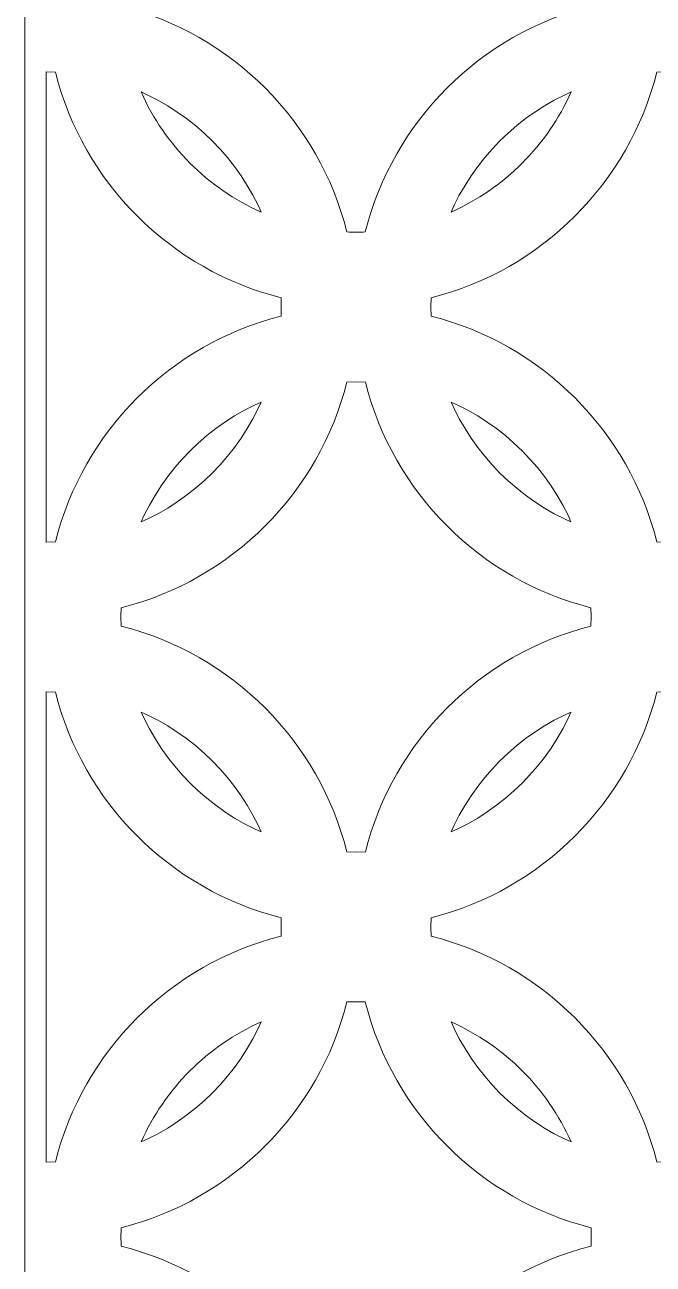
# Model space of a CAD drawing. Header units: centimetres. Extents: x -9.7 to 6.3, y -13.3 to 13.9.
# Drawn here: x -1.1 to 2.53, y -6.14 to 1.02 of the extents above; entities that cross this region are included whole.
import ezdxf

# ---------------------------------------------------------------- set-up
doc = ezdxf.new("R2010")
doc.units = ezdxf.units.CM
doc.header["$MEASUREMENT"] = 0
doc.layers.add('layer 1', color=7, linetype='Continuous')

msp = doc.modelspace()

# ---------------------------------------------------------------- linework, layer by layer
at = {"layer": 'layer 1', "color": 242, "lineweight": 9}
for points, knots in [([(-1.09965, 13.85674), (-1.09965, 13.85674), (6.30363, 13.85674), (6.30363, 13.85674), (6.30363, 13.85674), (6.30363, 13.85674), (6.30363, -13.28858), (6.30363, -13.28858), (6.30363, -13.28858), (6.30363, -13.28858), (-1.09965, -13.28858), (-1.09965, -13.28858), (-1.09965, -13.28858), (-1.09965, -13.28858), (-1.09965, 13.85674), (-1.09965, 13.85674)], [0, 0, 0, 0, 0.2, 0.2, 0.2, 0.2, 0.4, 0.4, 0.4, 0.4, 0.6, 0.6, 0.6, 0.6, 1, 1, 1, 1]), ([(0.75962, -0.17748), (0.59986, 0.46115), (0.09535, 0.96562), (-0.54325, 1.12539), (-0.54325, 1.12539), (-0.54394, 1.14307), (-0.5444, 1.1608), (-0.5444, 1.17864), (-0.5444, 1.17864), (-0.5444, 1.19648), (-0.54394, 1.21421), (-0.54325, 1.23189), (-0.54325, 1.23189), (0.09538, 1.39164), (0.59985, 1.89615), (0.75962, 2.53476), (0.75962, 2.53476), (0.77729, 2.53545), (0.79503, 2.53591), (0.81287, 2.53591), (0.81287, 2.53591), (0.83071, 2.53591), (0.84844, 2.53545), (0.86612, 2.53476), (0.86612, 2.53476), (1.02587, 1.89613), (1.53039, 1.39165), (2.16899, 1.23189), (2.16899, 1.23189), (2.16968, 1.21421), (2.17013, 1.19648), (2.17013, 1.17864), (2.17013, 1.17864), (2.17013, 1.1608), (2.16968, 1.14307), (2.16899, 1.12539), (2.16899, 1.12539), (1.53039, 0.96562), (1.02587, 0.46115), (0.86612, -0.17748), (0.86612, -0.17748), (0.84844, -0.17817), (0.83071, -0.17862), (0.81287, -0.17862), (0.81287, -0.17862), (0.79503, -0.17862), (0.7773, -0.17817), (0.75962, -0.17748)], [0, 0, 0, 0, 0.0769231, 0.0769231, 0.0769231, 0.0769231, 0.1538462, 0.1538462, 0.1538462, 0.1538462, 0.2307692, 0.2307692, 0.2307692, 0.2307692, 0.3076923, 0.3076923, 0.3076923, 0.3076923, 0.3846154, 0.3846154, 0.3846154, 0.3846154, 0.4615385, 0.4615385, 0.4615385, 0.4615385, 0.5384615, 0.5384615, 0.5384615, 0.5384615, 0.6153846, 0.6153846, 0.6153846, 0.6153846, 0.6923077, 0.6923077, 0.6923077, 0.6923077, 0.7692308, 0.7692308, 0.7692308, 0.7692308, 0.8461538, 0.8461538, 0.8461538, 0.8461538, 1, 1, 1, 1]), ([(-0.97626, -1.96761), (-0.97626, -1.96761), (-0.92292, -1.96625), (-0.92292, -1.96625), (-0.92292, -1.96625), (-0.76309, -1.3279), (-0.25881, -0.82366), (0.37951, -0.66382), (0.37951, -0.66382), (0.37951, -0.66382), (0.38087, -0.61048), (0.38087, -0.61048), (0.38087, -0.61048), (0.38087, -0.61048), (0.37951, -0.55714), (0.37951, -0.55714), (0.37951, -0.55714), (-0.25884, -0.39732), (-0.76309, 0.10697), (-0.92292, 0.74529), (-0.92292, 0.74529), (-0.92292, 0.74529), (-0.97626, 0.74665), (-0.97626, 0.74665), (-0.97626, 0.74665), (-0.97626, 0.74665), (-0.97626, -1.96761), (-0.97626, -1.96761)], [0, 0, 0, 0, 0.125, 0.125, 0.125, 0.125, 0.25, 0.25, 0.25, 0.25, 0.375, 0.375, 0.375, 0.375, 0.5, 0.5, 0.5, 0.5, 0.625, 0.625, 0.625, 0.625, 0.75, 0.75, 0.75, 0.75, 1, 1, 1, 1]), ([(2.60199, 0.74665), (2.60199, 0.74665), (2.65533, 0.74529), (2.65533, 0.74529), (2.65533, 0.74529), (2.81515, 0.10694), (3.31944, -0.39731), (3.95776, -0.55714), (3.95776, -0.55714), (3.95776, -0.55714), (3.95912, -0.61048), (3.95912, -0.61048), (3.95912, -0.61048), (3.95912, -0.61048), (3.95776, -0.66382), (3.95776, -0.66382), (3.95776, -0.66382), (3.31941, -0.82365), (2.81516, -1.32793), (2.65533, -1.96625), (2.65533, -1.96625), (2.65533, -1.96625), (2.60199, -1.96761), (2.60199, -1.96761), (2.60199, -1.96761), (2.60199, -1.96761), (2.54866, -1.96625), (2.54866, -1.96625), (2.54866, -1.96625), (2.38883, -1.3279), (1.88455, -0.82365), (1.24622, -0.66382), (1.24622, -0.66382), (1.24622, -0.66382), (1.24486, -0.61048), (1.24486, -0.61048), (1.24486, -0.61048), (1.24486, -0.61048), (1.24622, -0.55715), (1.24622, -0.55715), (1.24622, -0.55715), (1.88457, -0.39732), (2.38882, 0.10697), (2.54866, 0.74529), (2.54866, 0.74529), (2.54866, 0.74529), (2.60199, 0.74665), (2.60199, 0.74665)], [0, 0, 0, 0, 0.0769231, 0.0769231, 0.0769231, 0.0769231, 0.1538462, 0.1538462, 0.1538462, 0.1538462, 0.2307692, 0.2307692, 0.2307692, 0.2307692, 0.3076923, 0.3076923, 0.3076923, 0.3076923, 0.3846154, 0.3846154, 0.3846154, 0.3846154, 0.4615385, 0.4615385, 0.4615385, 0.4615385, 0.5384615, 0.5384615, 0.5384615, 0.5384615, 0.6153846, 0.6153846, 0.6153846, 0.6153846, 0.6923077, 0.6923077, 0.6923077, 0.6923077, 0.7692308, 0.7692308, 0.7692308, 0.7692308, 0.8461538, 0.8461538, 0.8461538, 0.8461538, 1, 1, 1, 1]), ([(0.2645, -0.0625), (0.2645, -0.0625), (0.24699, -0.02388), (0.24699, -0.02388), (0.24699, -0.02388), (0.24699, -0.02388), (0.21697, 0.0346), (0.21697, 0.0346), (0.21697, 0.0346), (0.21697, 0.0346), (0.18421, 0.09146), (0.18421, 0.09146), (0.18421, 0.09146), (0.18421, 0.09146), (0.1488, 0.1466), (0.1488, 0.1466), (0.1488, 0.1466), (0.1488, 0.1466), (0.11082, 0.19994), (0.11082, 0.19994), (0.11082, 0.19994), (0.11082, 0.19994), (0.07036, 0.25138), (0.07036, 0.25138), (0.07036, 0.25138), (0.07036, 0.25138), (0.02752, 0.30082), (0.02752, 0.30082), (0.02752, 0.30082), (0.02752, 0.30082), (-0.01762, 0.34816), (-0.01762, 0.34816), (-0.01762, 0.34816), (-0.01762, 0.34816), (-0.06496, 0.39329), (-0.06496, 0.39329), (-0.06496, 0.39329), (-0.06496, 0.39329), (-0.11439, 0.43614), (-0.11439, 0.43614), (-0.11439, 0.43614), (-0.11439, 0.43614), (-0.16583, 0.4766), (-0.16583, 0.4766), (-0.16583, 0.4766), (-0.16583, 0.4766), (-0.21917, 0.51458), (-0.21917, 0.51458), (-0.21917, 0.51458), (-0.21917, 0.51458), (-0.27432, 0.54999), (-0.27432, 0.54999), (-0.27432, 0.54999), (-0.27432, 0.54999), (-0.33118, 0.58275), (-0.33118, 0.58275), (-0.33118, 0.58275), (-0.33118, 0.58275), (-0.38966, 0.61277), (-0.38966, 0.61277), (-0.38966, 0.61277), (-0.38966, 0.61277), (-0.42827, 0.63028), (-0.42827, 0.63028), (-0.42827, 0.63028), (-0.2915, 0.32242), (-0.04335, 0.07427), (0.2645, -0.0625)], [0, 0, 0, 0, 0.0555556, 0.0555556, 0.0555556, 0.0555556, 0.1111111, 0.1111111, 0.1111111, 0.1111111, 0.1666667, 0.1666667, 0.1666667, 0.1666667, 0.2222222, 0.2222222, 0.2222222, 0.2222222, 0.2777778, 0.2777778, 0.2777778, 0.2777778, 0.3333333, 0.3333333, 0.3333333, 0.3333333, 0.3888889, 0.3888889, 0.3888889, 0.3888889, 0.4444444, 0.4444444, 0.4444444, 0.4444444, 0.5, 0.5, 0.5, 0.5, 0.5555556, 0.5555556, 0.5555556, 0.5555556, 0.6111111, 0.6111111, 0.6111111, 0.6111111, 0.6666667, 0.6666667, 0.6666667, 0.6666667, 0.7222222, 0.7222222, 0.7222222, 0.7222222, 0.7777778, 0.7777778, 0.7777778, 0.7777778, 0.8333333, 0.8333333, 0.8333333, 0.8333333, 0.8888889, 0.8888889, 0.8888889, 0.8888889, 1, 1, 1, 1]), ([(1.36123, -0.0625), (1.36123, -0.0625), (1.37874, -0.02388), (1.37874, -0.02388), (1.37874, -0.02388), (1.37874, -0.02388), (1.40876, 0.0346), (1.40876, 0.0346), (1.40876, 0.0346), (1.40876, 0.0346), (1.44152, 0.09146), (1.44152, 0.09146), (1.44152, 0.09146), (1.44152, 0.09146), (1.47693, 0.1466), (1.47693, 0.1466), (1.47693, 0.1466), (1.47693, 0.1466), (1.51491, 0.19994), (1.51491, 0.19994), (1.51491, 0.19994), (1.51491, 0.19994), (1.55537, 0.25138), (1.55537, 0.25138), (1.55537, 0.25138), (1.55537, 0.25138), (1.59822, 0.30082), (1.59822, 0.30082), (1.59822, 0.30082), (1.59822, 0.30082), (1.64335, 0.34816), (1.64335, 0.34816), (1.64335, 0.34816), (1.64335, 0.34816), (1.69069, 0.39329), (1.69069, 0.39329), (1.69069, 0.39329), (1.69069, 0.39329), (1.74013, 0.43614), (1.74013, 0.43614), (1.74013, 0.43614), (1.74013, 0.43614), (1.79157, 0.4766), (1.79157, 0.4766), (1.79157, 0.4766), (1.79157, 0.4766), (1.84491, 0.51458), (1.84491, 0.51458), (1.84491, 0.51458), (1.84491, 0.51458), (1.90005, 0.54999), (1.90005, 0.54999), (1.90005, 0.54999), (1.90005, 0.54999), (1.95691, 0.58275), (1.95691, 0.58275), (1.95691, 0.58275), (1.95691, 0.58275), (2.01539, 0.61277), (2.01539, 0.61277), (2.01539, 0.61277), (2.01539, 0.61277), (2.05401, 0.63028), (2.05401, 0.63028), (2.05401, 0.63028), (1.91724, 0.32242), (1.66909, 0.07427), (1.36123, -0.0625)], [0, 0, 0, 0, 0.0555556, 0.0555556, 0.0555556, 0.0555556, 0.1111111, 0.1111111, 0.1111111, 0.1111111, 0.1666667, 0.1666667, 0.1666667, 0.1666667, 0.2222222, 0.2222222, 0.2222222, 0.2222222, 0.2777778, 0.2777778, 0.2777778, 0.2777778, 0.3333333, 0.3333333, 0.3333333, 0.3333333, 0.3888889, 0.3888889, 0.3888889, 0.3888889, 0.4444444, 0.4444444, 0.4444444, 0.4444444, 0.5, 0.5, 0.5, 0.5, 0.5555556, 0.5555556, 0.5555556, 0.5555556, 0.6111111, 0.6111111, 0.6111111, 0.6111111, 0.6666667, 0.6666667, 0.6666667, 0.6666667, 0.7222222, 0.7222222, 0.7222222, 0.7222222, 0.7777778, 0.7777778, 0.7777778, 0.7777778, 0.8333333, 0.8333333, 0.8333333, 0.8333333, 0.8888889, 0.8888889, 0.8888889, 0.8888889, 1, 1, 1, 1]), ([(-0.5429, -2.34627), (0.09542, -2.18644), (0.59971, -1.68218), (0.75953, -1.04383), (0.75953, -1.04383), (0.75953, -1.04383), (0.81287, -1.04247), (0.81287, -1.04247), (0.81287, -1.04247), (0.81287, -1.04247), (0.8662, -1.04383), (0.8662, -1.04383), (0.8662, -1.04383), (1.02604, -1.68215), (1.53029, -2.18644), (2.16864, -2.34627), (2.16864, -2.34627), (2.16864, -2.34627), (2.16999, -2.3996), (2.16999, -2.3996), (2.16999, -2.3996), (2.16999, -2.3996), (2.16864, -2.45294), (2.16864, -2.45294), (2.16864, -2.45294), (1.53029, -2.61277), (1.02605, -3.11705), (0.86621, -3.75537), (0.86621, -3.75537), (0.86621, -3.75537), (0.81287, -3.75673), (0.81287, -3.75673), (0.81287, -3.75673), (0.81287, -3.75673), (0.75953, -3.75537), (0.75953, -3.75537), (0.75953, -3.75537), (0.59971, -3.11702), (0.09542, -2.61278), (-0.5429, -2.45294), (-0.5429, -2.45294), (-0.5429, -2.45294), (-0.54426, -2.3996), (-0.54426, -2.3996), (-0.54426, -2.3996), (-0.54426, -2.3996), (-0.5429, -2.34627), (-0.5429, -2.34627)], [0, 0, 0, 0, 0.0769231, 0.0769231, 0.0769231, 0.0769231, 0.1538462, 0.1538462, 0.1538462, 0.1538462, 0.2307692, 0.2307692, 0.2307692, 0.2307692, 0.3076923, 0.3076923, 0.3076923, 0.3076923, 0.3846154, 0.3846154, 0.3846154, 0.3846154, 0.4615385, 0.4615385, 0.4615385, 0.4615385, 0.5384615, 0.5384615, 0.5384615, 0.5384615, 0.6153846, 0.6153846, 0.6153846, 0.6153846, 0.6923077, 0.6923077, 0.6923077, 0.6923077, 0.7692308, 0.7692308, 0.7692308, 0.7692308, 0.8461538, 0.8461538, 0.8461538, 0.8461538, 1, 1, 1, 1]), ([(-0.42757, -1.85092), (-0.42757, -1.85092), (-0.38965, -1.83373), (-0.38965, -1.83373), (-0.38965, -1.83373), (-0.38965, -1.83373), (-0.33118, -1.80371), (-0.33118, -1.80371), (-0.33118, -1.80371), (-0.33118, -1.80371), (-0.27432, -1.77095), (-0.27432, -1.77095), (-0.27432, -1.77095), (-0.27432, -1.77095), (-0.21917, -1.73554), (-0.21917, -1.73554), (-0.21917, -1.73554), (-0.21917, -1.73554), (-0.16583, -1.69756), (-0.16583, -1.69756), (-0.16583, -1.69756), (-0.16583, -1.69756), (-0.1144, -1.65711), (-0.1144, -1.65711), (-0.1144, -1.65711), (-0.1144, -1.65711), (-0.06496, -1.61426), (-0.06496, -1.61426), (-0.06496, -1.61426), (-0.06496, -1.61426), (-0.01762, -1.56912), (-0.01762, -1.56912), (-0.01762, -1.56912), (-0.01762, -1.56912), (0.02752, -1.52178), (0.02752, -1.52178), (0.02752, -1.52178), (0.02752, -1.52178), (0.07037, -1.47234), (0.07037, -1.47234), (0.07037, -1.47234), (0.07037, -1.47234), (0.11082, -1.42091), (0.11082, -1.42091), (0.11082, -1.42091), (0.11082, -1.42091), (0.1488, -1.36757), (0.1488, -1.36757), (0.1488, -1.36757), (0.1488, -1.36757), (0.18421, -1.31242), (0.18421, -1.31242), (0.18421, -1.31242), (0.18421, -1.31242), (0.21697, -1.25556), (0.21697, -1.25556), (0.21697, -1.25556), (0.21697, -1.25556), (0.24699, -1.19709), (0.24699, -1.19709), (0.24699, -1.19709), (0.24699, -1.19709), (0.26418, -1.15916), (0.26418, -1.15916), (0.26418, -1.15916), (0.26418, -1.15916), (0.22626, -1.17635), (0.22626, -1.17635), (0.22626, -1.17635), (0.22626, -1.17635), (0.16779, -1.20637), (0.16779, -1.20637), (0.16779, -1.20637), (0.16779, -1.20637), (0.11093, -1.23913), (0.11093, -1.23913), (0.11093, -1.23913), (0.11093, -1.23913), (0.05578, -1.27454), (0.05578, -1.27454), (0.05578, -1.27454), (0.05578, -1.27454), (0.00244, -1.31252), (0.00244, -1.31252), (0.00244, -1.31252), (0.00244, -1.31252), (-0.04899, -1.35297), (-0.04899, -1.35297), (-0.04899, -1.35297), (-0.04899, -1.35297), (-0.09843, -1.39582), (-0.09843, -1.39582), (-0.09843, -1.39582), (-0.09843, -1.39582), (-0.14577, -1.44096), (-0.14577, -1.44096), (-0.14577, -1.44096), (-0.14577, -1.44096), (-0.19091, -1.4883), (-0.19091, -1.4883), (-0.19091, -1.4883), (-0.19091, -1.4883), (-0.23376, -1.53774), (-0.23376, -1.53774), (-0.23376, -1.53774), (-0.23376, -1.53774), (-0.27421, -1.58917), (-0.27421, -1.58917), (-0.27421, -1.58917), (-0.27421, -1.58917), (-0.31219, -1.64251), (-0.31219, -1.64251), (-0.31219, -1.64251), (-0.31219, -1.64251), (-0.3476, -1.69766), (-0.3476, -1.69766), (-0.3476, -1.69766), (-0.3476, -1.69766), (-0.38036, -1.75452), (-0.38036, -1.75452), (-0.38036, -1.75452), (-0.38036, -1.75452), (-0.41038, -1.81299), (-0.41038, -1.81299), (-0.41038, -1.81299), (-0.41038, -1.81299), (-0.42757, -1.85092), (-0.42757, -1.85092)], [0, 0, 0, 0, 0.030303, 0.030303, 0.030303, 0.030303, 0.0606061, 0.0606061, 0.0606061, 0.0606061, 0.0909091, 0.0909091, 0.0909091, 0.0909091, 0.1212121, 0.1212121, 0.1212121, 0.1212121, 0.1515152, 0.1515152, 0.1515152, 0.1515152, 0.1818182, 0.1818182, 0.1818182, 0.1818182, 0.2121212, 0.2121212, 0.2121212, 0.2121212, 0.2424242, 0.2424242, 0.2424242, 0.2424242, 0.2727273, 0.2727273, 0.2727273, 0.2727273, 0.3030303, 0.3030303, 0.3030303, 0.3030303, 0.3333333, 0.3333333, 0.3333333, 0.3333333, 0.3636364, 0.3636364, 0.3636364, 0.3636364, 0.3939394, 0.3939394, 0.3939394, 0.3939394, 0.4242424, 0.4242424, 0.4242424, 0.4242424, 0.4545455, 0.4545455, 0.4545455, 0.4545455, 0.4848485, 0.4848485, 0.4848485, 0.4848485, 0.5151515, 0.5151515, 0.5151515, 0.5151515, 0.5454545, 0.5454545, 0.5454545, 0.5454545, 0.5757576, 0.5757576, 0.5757576, 0.5757576, 0.6060606, 0.6060606, 0.6060606, 0.6060606, 0.6363636, 0.6363636, 0.6363636, 0.6363636, 0.6666667, 0.6666667, 0.6666667, 0.6666667, 0.6969697, 0.6969697, 0.6969697, 0.6969697, 0.7272727, 0.7272727, 0.7272727, 0.7272727, 0.7575758, 0.7575758, 0.7575758, 0.7575758, 0.7878788, 0.7878788, 0.7878788, 0.7878788, 0.8181818, 0.8181818, 0.8181818, 0.8181818, 0.8484848, 0.8484848, 0.8484848, 0.8484848, 0.8787879, 0.8787879, 0.8787879, 0.8787879, 0.9090909, 0.9090909, 0.9090909, 0.9090909, 0.9393939, 0.9393939, 0.9393939, 0.9393939, 1, 1, 1, 1]), ([(2.05331, -1.85092), (2.05331, -1.85092), (2.01539, -1.83373), (2.01539, -1.83373), (2.01539, -1.83373), (2.01539, -1.83373), (1.95691, -1.80371), (1.95691, -1.80371), (1.95691, -1.80371), (1.95691, -1.80371), (1.90006, -1.77095), (1.90006, -1.77095), (1.90006, -1.77095), (1.90006, -1.77095), (1.84491, -1.73554), (1.84491, -1.73554), (1.84491, -1.73554), (1.84491, -1.73554), (1.79157, -1.69756), (1.79157, -1.69756), (1.79157, -1.69756), (1.79157, -1.69756), (1.74013, -1.65711), (1.74013, -1.65711), (1.74013, -1.65711), (1.74013, -1.65711), (1.69069, -1.61426), (1.69069, -1.61426), (1.69069, -1.61426), (1.69069, -1.61426), (1.64335, -1.56912), (1.64335, -1.56912), (1.64335, -1.56912), (1.64335, -1.56912), (1.59821, -1.52178), (1.59821, -1.52178), (1.59821, -1.52178), (1.59821, -1.52178), (1.55537, -1.47234), (1.55537, -1.47234), (1.55537, -1.47234), (1.55537, -1.47234), (1.51491, -1.42091), (1.51491, -1.42091), (1.51491, -1.42091), (1.51491, -1.42091), (1.47693, -1.36757), (1.47693, -1.36757), (1.47693, -1.36757), (1.47693, -1.36757), (1.44152, -1.31242), (1.44152, -1.31242), (1.44152, -1.31242), (1.44152, -1.31242), (1.40876, -1.25556), (1.40876, -1.25556), (1.40876, -1.25556), (1.40876, -1.25556), (1.37874, -1.19709), (1.37874, -1.19709), (1.37874, -1.19709), (1.37874, -1.19709), (1.36155, -1.15916), (1.36155, -1.15916), (1.36155, -1.15916), (1.36155, -1.15916), (1.39948, -1.17635), (1.39948, -1.17635), (1.39948, -1.17635), (1.39948, -1.17635), (1.45795, -1.20637), (1.45795, -1.20637), (1.45795, -1.20637), (1.45795, -1.20637), (1.51481, -1.23912), (1.51481, -1.23912), (1.51481, -1.23912), (1.51481, -1.23912), (1.56995, -1.27454), (1.56995, -1.27454), (1.56995, -1.27454), (1.56995, -1.27454), (1.6233, -1.31252), (1.6233, -1.31252), (1.6233, -1.31252), (1.6233, -1.31252), (1.67473, -1.35297), (1.67473, -1.35297), (1.67473, -1.35297), (1.67473, -1.35297), (1.72416, -1.39582), (1.72416, -1.39582), (1.72416, -1.39582), (1.72416, -1.39582), (1.7715, -1.44096), (1.7715, -1.44096), (1.7715, -1.44096), (1.7715, -1.44096), (1.81665, -1.4883), (1.81665, -1.4883), (1.81665, -1.4883), (1.81665, -1.4883), (1.8595, -1.53774), (1.8595, -1.53774), (1.8595, -1.53774), (1.8595, -1.53774), (1.89995, -1.58917), (1.89995, -1.58917), (1.89995, -1.58917), (1.89995, -1.58917), (1.93793, -1.64251), (1.93793, -1.64251), (1.93793, -1.64251), (1.93793, -1.64251), (1.97334, -1.69766), (1.97334, -1.69766), (1.97334, -1.69766), (1.97334, -1.69766), (2.0061, -1.75451), (2.0061, -1.75451), (2.0061, -1.75451), (2.0061, -1.75451), (2.03611, -1.81299), (2.03611, -1.81299), (2.03611, -1.81299), (2.03611, -1.81299), (2.05331, -1.85092), (2.05331, -1.85092)], [0, 0, 0, 0, 0.030303, 0.030303, 0.030303, 0.030303, 0.0606061, 0.0606061, 0.0606061, 0.0606061, 0.0909091, 0.0909091, 0.0909091, 0.0909091, 0.1212121, 0.1212121, 0.1212121, 0.1212121, 0.1515152, 0.1515152, 0.1515152, 0.1515152, 0.1818182, 0.1818182, 0.1818182, 0.1818182, 0.2121212, 0.2121212, 0.2121212, 0.2121212, 0.2424242, 0.2424242, 0.2424242, 0.2424242, 0.2727273, 0.2727273, 0.2727273, 0.2727273, 0.3030303, 0.3030303, 0.3030303, 0.3030303, 0.3333333, 0.3333333, 0.3333333, 0.3333333, 0.3636364, 0.3636364, 0.3636364, 0.3636364, 0.3939394, 0.3939394, 0.3939394, 0.3939394, 0.4242424, 0.4242424, 0.4242424, 0.4242424, 0.4545455, 0.4545455, 0.4545455, 0.4545455, 0.4848485, 0.4848485, 0.4848485, 0.4848485, 0.5151515, 0.5151515, 0.5151515, 0.5151515, 0.5454545, 0.5454545, 0.5454545, 0.5454545, 0.5757576, 0.5757576, 0.5757576, 0.5757576, 0.6060606, 0.6060606, 0.6060606, 0.6060606, 0.6363636, 0.6363636, 0.6363636, 0.6363636, 0.6666667, 0.6666667, 0.6666667, 0.6666667, 0.6969697, 0.6969697, 0.6969697, 0.6969697, 0.7272727, 0.7272727, 0.7272727, 0.7272727, 0.7575758, 0.7575758, 0.7575758, 0.7575758, 0.7878788, 0.7878788, 0.7878788, 0.7878788, 0.8181818, 0.8181818, 0.8181818, 0.8181818, 0.8484848, 0.8484848, 0.8484848, 0.8484848, 0.8787879, 0.8787879, 0.8787879, 0.8787879, 0.9090909, 0.9090909, 0.9090909, 0.9090909, 0.9393939, 0.9393939, 0.9393939, 0.9393939, 1, 1, 1, 1]), ([(-0.97626, -5.54585), (-0.97626, -5.54585), (-0.92292, -5.5445), (-0.92292, -5.5445), (-0.92292, -5.5445), (-0.76308, -4.90618), (-0.25883, -4.40189), (0.37951, -4.24207), (0.37951, -4.24207), (0.37951, -4.24207), (0.38087, -4.18873), (0.38087, -4.18873), (0.38087, -4.18873), (0.38087, -4.18873), (0.37951, -4.13539), (0.37951, -4.13539), (0.37951, -4.13539), (-0.25881, -3.97555), (-0.76309, -3.4713), (-0.92292, -2.83296), (-0.92292, -2.83296), (-0.92292, -2.83296), (-0.97626, -2.8316), (-0.97626, -2.8316), (-0.97626, -2.8316), (-0.97626, -2.8316), (-0.97626, -5.54585), (-0.97626, -5.54585)], [0, 0, 0, 0, 0.125, 0.125, 0.125, 0.125, 0.25, 0.25, 0.25, 0.25, 0.375, 0.375, 0.375, 0.375, 0.5, 0.5, 0.5, 0.5, 0.625, 0.625, 0.625, 0.625, 0.75, 0.75, 0.75, 0.75, 1, 1, 1, 1]), ([(3.95776, -4.13539), (3.31941, -3.97557), (2.81516, -3.47128), (2.65533, -2.83296), (2.65533, -2.83296), (2.65533, -2.83296), (2.60199, -2.8316), (2.60199, -2.8316), (2.60199, -2.8316), (2.60199, -2.8316), (2.54866, -2.83296), (2.54866, -2.83296), (2.54866, -2.83296), (2.38883, -3.4713), (1.88455, -3.97556), (1.24622, -4.13539), (1.24622, -4.13539), (1.24622, -4.13539), (1.24486, -4.18873), (1.24486, -4.18873), (1.24486, -4.18873), (1.24486, -4.18873), (1.24622, -4.24206), (1.24622, -4.24206), (1.24622, -4.24206), (1.88457, -4.40189), (2.38882, -4.90617), (2.54866, -5.5445), (2.54866, -5.5445), (2.54866, -5.5445), (2.60199, -5.54585), (2.60199, -5.54585), (2.60199, -5.54585), (2.60199, -5.54585), (2.65533, -5.5445), (2.65533, -5.5445), (2.65533, -5.5445), (2.81515, -4.90615), (3.31944, -4.4019), (3.95776, -4.24207), (3.95776, -4.24207), (3.95776, -4.24207), (3.95912, -4.18873), (3.95912, -4.18873), (3.95912, -4.18873), (3.95912, -4.18873), (3.95776, -4.13539), (3.95776, -4.13539)], [0, 0, 0, 0, 0.0769231, 0.0769231, 0.0769231, 0.0769231, 0.1538462, 0.1538462, 0.1538462, 0.1538462, 0.2307692, 0.2307692, 0.2307692, 0.2307692, 0.3076923, 0.3076923, 0.3076923, 0.3076923, 0.3846154, 0.3846154, 0.3846154, 0.3846154, 0.4615385, 0.4615385, 0.4615385, 0.4615385, 0.5384615, 0.5384615, 0.5384615, 0.5384615, 0.6153846, 0.6153846, 0.6153846, 0.6153846, 0.6923077, 0.6923077, 0.6923077, 0.6923077, 0.7692308, 0.7692308, 0.7692308, 0.7692308, 0.8461538, 0.8461538, 0.8461538, 0.8461538, 1, 1, 1, 1]), ([(-0.42757, -2.94829), (-0.42757, -2.94829), (-0.38965, -2.96548), (-0.38965, -2.96548), (-0.38965, -2.96548), (-0.38965, -2.96548), (-0.33118, -2.9955), (-0.33118, -2.9955), (-0.33118, -2.9955), (-0.33118, -2.9955), (-0.27432, -3.02825), (-0.27432, -3.02825), (-0.27432, -3.02825), (-0.27432, -3.02825), (-0.21917, -3.06366), (-0.21917, -3.06366), (-0.21917, -3.06366), (-0.21917, -3.06366), (-0.16583, -3.10164), (-0.16583, -3.10164), (-0.16583, -3.10164), (-0.16583, -3.10164), (-0.1144, -3.1421), (-0.1144, -3.1421), (-0.1144, -3.1421), (-0.1144, -3.1421), (-0.06496, -3.18494), (-0.06496, -3.18494), (-0.06496, -3.18494), (-0.06496, -3.18494), (-0.01762, -3.23009), (-0.01762, -3.23009), (-0.01762, -3.23009), (-0.01762, -3.23009), (0.02752, -3.27743), (0.02752, -3.27743), (0.02752, -3.27743), (0.02752, -3.27743), (0.07037, -3.32686), (0.07037, -3.32686), (0.07037, -3.32686), (0.07037, -3.32686), (0.11082, -3.3783), (0.11082, -3.3783), (0.11082, -3.3783), (0.11082, -3.3783), (0.1488, -3.43164), (0.1488, -3.43164), (0.1488, -3.43164), (0.1488, -3.43164), (0.18421, -3.48679), (0.18421, -3.48679), (0.18421, -3.48679), (0.18421, -3.48679), (0.21697, -3.54365), (0.21697, -3.54365), (0.21697, -3.54365), (0.21697, -3.54365), (0.24699, -3.60212), (0.24699, -3.60212), (0.24699, -3.60212), (0.24699, -3.60212), (0.26418, -3.64004), (0.26418, -3.64004), (0.26418, -3.64004), (0.26418, -3.64004), (0.22627, -3.62285), (0.22627, -3.62285), (0.22627, -3.62285), (0.22627, -3.62285), (0.16779, -3.59283), (0.16779, -3.59283), (0.16779, -3.59283), (0.16779, -3.59283), (0.11093, -3.56007), (0.11093, -3.56007), (0.11093, -3.56007), (0.11093, -3.56007), (0.05578, -3.52466), (0.05578, -3.52466), (0.05578, -3.52466), (0.05578, -3.52466), (0.00244, -3.48668), (0.00244, -3.48668), (0.00244, -3.48668), (0.00244, -3.48668), (-0.049, -3.44622), (-0.049, -3.44622), (-0.049, -3.44622), (-0.049, -3.44622), (-0.09844, -3.40337), (-0.09844, -3.40337), (-0.09844, -3.40337), (-0.09844, -3.40337), (-0.14577, -3.35824), (-0.14577, -3.35824), (-0.14577, -3.35824), (-0.14577, -3.35824), (-0.19091, -3.3109), (-0.19091, -3.3109), (-0.19091, -3.3109), (-0.19091, -3.3109), (-0.23375, -3.26146), (-0.23375, -3.26146), (-0.23375, -3.26146), (-0.23375, -3.26146), (-0.27421, -3.21002), (-0.27421, -3.21002), (-0.27421, -3.21002), (-0.27421, -3.21002), (-0.31219, -3.15668), (-0.31219, -3.15668), (-0.31219, -3.15668), (-0.31219, -3.15668), (-0.3476, -3.10154), (-0.3476, -3.10154), (-0.3476, -3.10154), (-0.3476, -3.10154), (-0.38036, -3.04468), (-0.38036, -3.04468), (-0.38036, -3.04468), (-0.38036, -3.04468), (-0.41038, -2.9862), (-0.41038, -2.9862), (-0.41038, -2.9862), (-0.41038, -2.9862), (-0.42757, -2.94829), (-0.42757, -2.94829)], [0, 0, 0, 0, 0.030303, 0.030303, 0.030303, 0.030303, 0.0606061, 0.0606061, 0.0606061, 0.0606061, 0.0909091, 0.0909091, 0.0909091, 0.0909091, 0.1212121, 0.1212121, 0.1212121, 0.1212121, 0.1515152, 0.1515152, 0.1515152, 0.1515152, 0.1818182, 0.1818182, 0.1818182, 0.1818182, 0.2121212, 0.2121212, 0.2121212, 0.2121212, 0.2424242, 0.2424242, 0.2424242, 0.2424242, 0.2727273, 0.2727273, 0.2727273, 0.2727273, 0.3030303, 0.3030303, 0.3030303, 0.3030303, 0.3333333, 0.3333333, 0.3333333, 0.3333333, 0.3636364, 0.3636364, 0.3636364, 0.3636364, 0.3939394, 0.3939394, 0.3939394, 0.3939394, 0.4242424, 0.4242424, 0.4242424, 0.4242424, 0.4545455, 0.4545455, 0.4545455, 0.4545455, 0.4848485, 0.4848485, 0.4848485, 0.4848485, 0.5151515, 0.5151515, 0.5151515, 0.5151515, 0.5454545, 0.5454545, 0.5454545, 0.5454545, 0.5757576, 0.5757576, 0.5757576, 0.5757576, 0.6060606, 0.6060606, 0.6060606, 0.6060606, 0.6363636, 0.6363636, 0.6363636, 0.6363636, 0.6666667, 0.6666667, 0.6666667, 0.6666667, 0.6969697, 0.6969697, 0.6969697, 0.6969697, 0.7272727, 0.7272727, 0.7272727, 0.7272727, 0.7575758, 0.7575758, 0.7575758, 0.7575758, 0.7878788, 0.7878788, 0.7878788, 0.7878788, 0.8181818, 0.8181818, 0.8181818, 0.8181818, 0.8484848, 0.8484848, 0.8484848, 0.8484848, 0.8787879, 0.8787879, 0.8787879, 0.8787879, 0.9090909, 0.9090909, 0.9090909, 0.9090909, 0.9393939, 0.9393939, 0.9393939, 0.9393939, 1, 1, 1, 1]), ([(2.05331, -2.94829), (2.05331, -2.94829), (2.03612, -2.9862), (2.03612, -2.9862), (2.03612, -2.9862), (2.03612, -2.9862), (2.0061, -3.04468), (2.0061, -3.04468), (2.0061, -3.04468), (2.0061, -3.04468), (1.97334, -3.10154), (1.97334, -3.10154), (1.97334, -3.10154), (1.97334, -3.10154), (1.93793, -3.15668), (1.93793, -3.15668), (1.93793, -3.15668), (1.93793, -3.15668), (1.89995, -3.21002), (1.89995, -3.21002), (1.89995, -3.21002), (1.89995, -3.21002), (1.85949, -3.26146), (1.85949, -3.26146), (1.85949, -3.26146), (1.85949, -3.26146), (1.81665, -3.3109), (1.81665, -3.3109), (1.81665, -3.3109), (1.81665, -3.3109), (1.7715, -3.35824), (1.7715, -3.35824), (1.7715, -3.35824), (1.7715, -3.35824), (1.72417, -3.40338), (1.72417, -3.40338), (1.72417, -3.40338), (1.72417, -3.40338), (1.67473, -3.44622), (1.67473, -3.44622), (1.67473, -3.44622), (1.67473, -3.44622), (1.6233, -3.48668), (1.6233, -3.48668), (1.6233, -3.48668), (1.6233, -3.48668), (1.56995, -3.52466), (1.56995, -3.52466), (1.56995, -3.52466), (1.56995, -3.52466), (1.51481, -3.56007), (1.51481, -3.56007), (1.51481, -3.56007), (1.51481, -3.56007), (1.45795, -3.59283), (1.45795, -3.59283), (1.45795, -3.59283), (1.45795, -3.59283), (1.39947, -3.62285), (1.39947, -3.62285), (1.39947, -3.62285), (1.39947, -3.62285), (1.36155, -3.64004), (1.36155, -3.64004), (1.36155, -3.64004), (1.36155, -3.64004), (1.37874, -3.60212), (1.37874, -3.60212), (1.37874, -3.60212), (1.37874, -3.60212), (1.40876, -3.54365), (1.40876, -3.54365), (1.40876, -3.54365), (1.40876, -3.54365), (1.44152, -3.48679), (1.44152, -3.48679), (1.44152, -3.48679), (1.44152, -3.48679), (1.47693, -3.43164), (1.47693, -3.43164), (1.47693, -3.43164), (1.47693, -3.43164), (1.51491, -3.3783), (1.51491, -3.3783), (1.51491, -3.3783), (1.51491, -3.3783), (1.55537, -3.32686), (1.55537, -3.32686), (1.55537, -3.32686), (1.55537, -3.32686), (1.59821, -3.27743), (1.59821, -3.27743), (1.59821, -3.27743), (1.59821, -3.27743), (1.64335, -3.23009), (1.64335, -3.23009), (1.64335, -3.23009), (1.64335, -3.23009), (1.69069, -3.18494), (1.69069, -3.18494), (1.69069, -3.18494), (1.69069, -3.18494), (1.74013, -3.1421), (1.74013, -3.1421), (1.74013, -3.1421), (1.74013, -3.1421), (1.79157, -3.10164), (1.79157, -3.10164), (1.79157, -3.10164), (1.79157, -3.10164), (1.84491, -3.06366), (1.84491, -3.06366), (1.84491, -3.06366), (1.84491, -3.06366), (1.90006, -3.02825), (1.90006, -3.02825), (1.90006, -3.02825), (1.90006, -3.02825), (1.95691, -2.9955), (1.95691, -2.9955), (1.95691, -2.9955), (1.95691, -2.9955), (2.01539, -2.96548), (2.01539, -2.96548), (2.01539, -2.96548), (2.01539, -2.96548), (2.05331, -2.94829), (2.05331, -2.94829)], [0, 0, 0, 0, 0.030303, 0.030303, 0.030303, 0.030303, 0.0606061, 0.0606061, 0.0606061, 0.0606061, 0.0909091, 0.0909091, 0.0909091, 0.0909091, 0.1212121, 0.1212121, 0.1212121, 0.1212121, 0.1515152, 0.1515152, 0.1515152, 0.1515152, 0.1818182, 0.1818182, 0.1818182, 0.1818182, 0.2121212, 0.2121212, 0.2121212, 0.2121212, 0.2424242, 0.2424242, 0.2424242, 0.2424242, 0.2727273, 0.2727273, 0.2727273, 0.2727273, 0.3030303, 0.3030303, 0.3030303, 0.3030303, 0.3333333, 0.3333333, 0.3333333, 0.3333333, 0.3636364, 0.3636364, 0.3636364, 0.3636364, 0.3939394, 0.3939394, 0.3939394, 0.3939394, 0.4242424, 0.4242424, 0.4242424, 0.4242424, 0.4545455, 0.4545455, 0.4545455, 0.4545455, 0.4848485, 0.4848485, 0.4848485, 0.4848485, 0.5151515, 0.5151515, 0.5151515, 0.5151515, 0.5454545, 0.5454545, 0.5454545, 0.5454545, 0.5757576, 0.5757576, 0.5757576, 0.5757576, 0.6060606, 0.6060606, 0.6060606, 0.6060606, 0.6363636, 0.6363636, 0.6363636, 0.6363636, 0.6666667, 0.6666667, 0.6666667, 0.6666667, 0.6969697, 0.6969697, 0.6969697, 0.6969697, 0.7272727, 0.7272727, 0.7272727, 0.7272727, 0.7575758, 0.7575758, 0.7575758, 0.7575758, 0.7878788, 0.7878788, 0.7878788, 0.7878788, 0.8181818, 0.8181818, 0.8181818, 0.8181818, 0.8484848, 0.8484848, 0.8484848, 0.8484848, 0.8787879, 0.8787879, 0.8787879, 0.8787879, 0.9090909, 0.9090909, 0.9090909, 0.9090909, 0.9393939, 0.9393939, 0.9393939, 0.9393939, 1, 1, 1, 1]), ([(0.75962, -7.33397), (0.59986, -6.69534), (0.09535, -6.19087), (-0.54325, -6.0311), (-0.54325, -6.0311), (-0.54394, -6.01343), (-0.5444, -5.99569), (-0.5444, -5.97785), (-0.5444, -5.97785), (-0.5444, -5.96001), (-0.54394, -5.94228), (-0.54325, -5.9246), (-0.54325, -5.9246), (0.09535, -5.76484), (0.59986, -5.26036), (0.75962, -4.62173), (0.75962, -4.62173), (0.77729, -4.62104), (0.79503, -4.62058), (0.81287, -4.62058), (0.81287, -4.62058), (0.83071, -4.62058), (0.84844, -4.62104), (0.86612, -4.62173), (0.86612, -4.62173), (1.02587, -5.26036), (1.53039, -5.76483), (2.16899, -5.9246), (2.16899, -5.9246), (2.16968, -5.94228), (2.17013, -5.96001), (2.17013, -5.97785), (2.17013, -5.97785), (2.17013, -5.99569), (2.16968, -6.01343), (2.16899, -6.0311), (2.16899, -6.0311), (1.53039, -6.19087), (1.02588, -6.69534), (0.86612, -7.33397), (0.86612, -7.33397), (0.84844, -7.33466), (0.83071, -7.33511), (0.81287, -7.33511), (0.81287, -7.33511), (0.79503, -7.33511), (0.77729, -7.33466), (0.75962, -7.33397)], [0, 0, 0, 0, 0.0769231, 0.0769231, 0.0769231, 0.0769231, 0.1538462, 0.1538462, 0.1538462, 0.1538462, 0.2307692, 0.2307692, 0.2307692, 0.2307692, 0.3076923, 0.3076923, 0.3076923, 0.3076923, 0.3846154, 0.3846154, 0.3846154, 0.3846154, 0.4615385, 0.4615385, 0.4615385, 0.4615385, 0.5384615, 0.5384615, 0.5384615, 0.5384615, 0.6153846, 0.6153846, 0.6153846, 0.6153846, 0.6923077, 0.6923077, 0.6923077, 0.6923077, 0.7692308, 0.7692308, 0.7692308, 0.7692308, 0.8461538, 0.8461538, 0.8461538, 0.8461538, 1, 1, 1, 1]), ([(0.2645, -4.73671), (0.2645, -4.73671), (0.24699, -4.77532), (0.24699, -4.77532), (0.24699, -4.77532), (0.24699, -4.77532), (0.21697, -4.8338), (0.21697, -4.8338), (0.21697, -4.8338), (0.21697, -4.8338), (0.18421, -4.89066), (0.18421, -4.89066), (0.18421, -4.89066), (0.18421, -4.89066), (0.1488, -4.94581), (0.1488, -4.94581), (0.1488, -4.94581), (0.1488, -4.94581), (0.11082, -4.99915), (0.11082, -4.99915), (0.11082, -4.99915), (0.11082, -4.99915), (0.07036, -5.05059), (0.07036, -5.05059), (0.07036, -5.05059), (0.07036, -5.05059), (0.02752, -5.10003), (0.02752, -5.10003), (0.02752, -5.10003), (0.02752, -5.10003), (-0.01762, -5.14736), (-0.01762, -5.14736), (-0.01762, -5.14736), (-0.01762, -5.14736), (-0.06496, -5.1925), (-0.06496, -5.1925), (-0.06496, -5.1925), (-0.06496, -5.1925), (-0.11439, -5.23535), (-0.11439, -5.23535), (-0.11439, -5.23535), (-0.11439, -5.23535), (-0.16583, -5.27581), (-0.16583, -5.27581), (-0.16583, -5.27581), (-0.16583, -5.27581), (-0.21917, -5.31378), (-0.21917, -5.31378), (-0.21917, -5.31378), (-0.21917, -5.31378), (-0.27432, -5.34919), (-0.27432, -5.34919), (-0.27432, -5.34919), (-0.27432, -5.34919), (-0.33118, -5.38195), (-0.33118, -5.38195), (-0.33118, -5.38195), (-0.33118, -5.38195), (-0.38966, -5.41198), (-0.38966, -5.41198), (-0.38966, -5.41198), (-0.38966, -5.41198), (-0.42827, -5.42948), (-0.42827, -5.42948), (-0.42827, -5.42948), (-0.2915, -5.12163), (-0.04335, -4.87349), (0.2645, -4.73671)], [0, 0, 0, 0, 0.0555556, 0.0555556, 0.0555556, 0.0555556, 0.1111111, 0.1111111, 0.1111111, 0.1111111, 0.1666667, 0.1666667, 0.1666667, 0.1666667, 0.2222222, 0.2222222, 0.2222222, 0.2222222, 0.2777778, 0.2777778, 0.2777778, 0.2777778, 0.3333333, 0.3333333, 0.3333333, 0.3333333, 0.3888889, 0.3888889, 0.3888889, 0.3888889, 0.4444444, 0.4444444, 0.4444444, 0.4444444, 0.5, 0.5, 0.5, 0.5, 0.5555556, 0.5555556, 0.5555556, 0.5555556, 0.6111111, 0.6111111, 0.6111111, 0.6111111, 0.6666667, 0.6666667, 0.6666667, 0.6666667, 0.7222222, 0.7222222, 0.7222222, 0.7222222, 0.7777778, 0.7777778, 0.7777778, 0.7777778, 0.8333333, 0.8333333, 0.8333333, 0.8333333, 0.8888889, 0.8888889, 0.8888889, 0.8888889, 1, 1, 1, 1]), ([(1.36124, -4.73671), (1.36124, -4.73671), (1.37874, -4.77532), (1.37874, -4.77532), (1.37874, -4.77532), (1.37874, -4.77532), (1.40876, -4.8338), (1.40876, -4.8338), (1.40876, -4.8338), (1.40876, -4.8338), (1.44152, -4.89066), (1.44152, -4.89066), (1.44152, -4.89066), (1.44152, -4.89066), (1.47693, -4.94581), (1.47693, -4.94581), (1.47693, -4.94581), (1.47693, -4.94581), (1.51491, -4.99915), (1.51491, -4.99915), (1.51491, -4.99915), (1.51491, -4.99915), (1.55537, -5.05059), (1.55537, -5.05059), (1.55537, -5.05059), (1.55537, -5.05059), (1.59822, -5.10003), (1.59822, -5.10003), (1.59822, -5.10003), (1.59822, -5.10003), (1.64335, -5.14736), (1.64335, -5.14736), (1.64335, -5.14736), (1.64335, -5.14736), (1.69069, -5.1925), (1.69069, -5.1925), (1.69069, -5.1925), (1.69069, -5.1925), (1.74013, -5.23535), (1.74013, -5.23535), (1.74013, -5.23535), (1.74013, -5.23535), (1.79157, -5.27581), (1.79157, -5.27581), (1.79157, -5.27581), (1.79157, -5.27581), (1.84491, -5.31378), (1.84491, -5.31378), (1.84491, -5.31378), (1.84491, -5.31378), (1.90005, -5.34919), (1.90005, -5.34919), (1.90005, -5.34919), (1.90005, -5.34919), (1.95691, -5.38195), (1.95691, -5.38195), (1.95691, -5.38195), (1.95691, -5.38195), (2.01539, -5.41198), (2.01539, -5.41198), (2.01539, -5.41198), (2.01539, -5.41198), (2.05401, -5.42948), (2.05401, -5.42948), (2.05401, -5.42948), (1.91724, -5.12163), (1.66908, -4.87348), (1.36124, -4.73671)], [0, 0, 0, 0, 0.0555556, 0.0555556, 0.0555556, 0.0555556, 0.1111111, 0.1111111, 0.1111111, 0.1111111, 0.1666667, 0.1666667, 0.1666667, 0.1666667, 0.2222222, 0.2222222, 0.2222222, 0.2222222, 0.2777778, 0.2777778, 0.2777778, 0.2777778, 0.3333333, 0.3333333, 0.3333333, 0.3333333, 0.3888889, 0.3888889, 0.3888889, 0.3888889, 0.4444444, 0.4444444, 0.4444444, 0.4444444, 0.5, 0.5, 0.5, 0.5, 0.5555556, 0.5555556, 0.5555556, 0.5555556, 0.6111111, 0.6111111, 0.6111111, 0.6111111, 0.6666667, 0.6666667, 0.6666667, 0.6666667, 0.7222222, 0.7222222, 0.7222222, 0.7222222, 0.7777778, 0.7777778, 0.7777778, 0.7777778, 0.8333333, 0.8333333, 0.8333333, 0.8333333, 0.8888889, 0.8888889, 0.8888889, 0.8888889, 1, 1, 1, 1])]:
    msp.add_open_spline(points, degree=3, knots=knots, dxfattribs=at)

doc.saveas('drawing.dxf')
